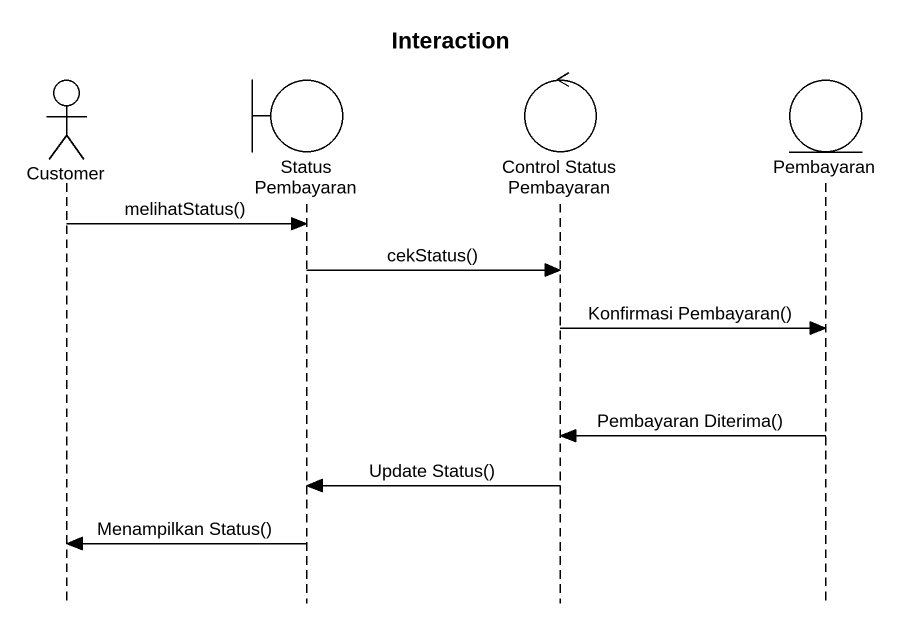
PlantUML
@startuml
title Interaction
hide footbox
actor Customer
boundary "Status Pembayaran" as Status_Pembayaran
control "Control Status Pembayaran" as Control_Status_Pembayaran
entity Pembayaran

Customer -> Status_Pembayaran : melihatStatus()
Status_Pembayaran -> Control_Status_Pembayaran : cekStatus()
Control_Status_Pembayaran -> Pembayaran : Konfirmasi Pembayaran()
Pembayaran -> Control_Status_Pembayaran : Pembayaran Diterima()
Control_Status_Pembayaran -> Status_Pembayaran : Update Status()
Status_Pembayaran -> Customer : Menampilkan Status()
@enduml
